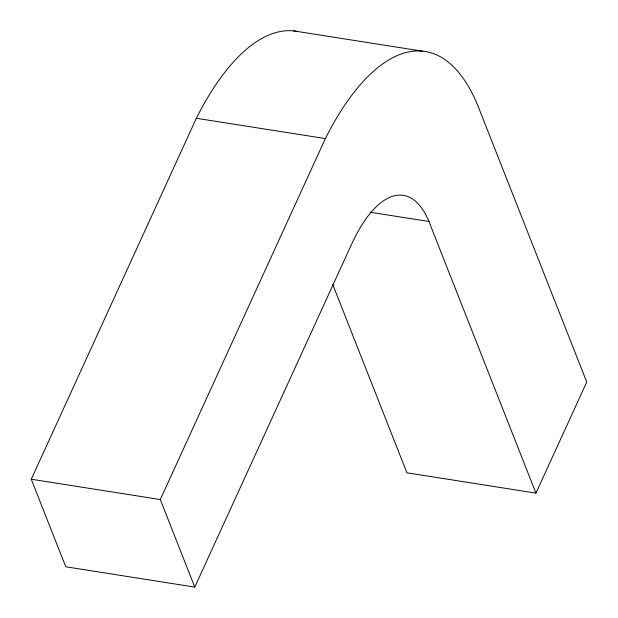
<?xml version="1.0" encoding="UTF-8"?>
<svg xmlns="http://www.w3.org/2000/svg" width="618" height="618" viewBox="0 0 618 618"><rect width="100%" height="100%" fill="white"/><g stroke="black" fill="none" stroke-linecap="round" stroke-linejoin="round"><path stroke-width="0.93" d="M332.762 284.543L406.922 472.801L535.937 493.118L428.938 221.491A130.63 52.97 -81.1 0 0 351.526 244.38L194.778 587.1L65.763 566.783L31.263 479.22L196.354 118.27A267.602 108.521 -81.1 0 1 297.289 31.41M194.778 587.1L160.286 499.537L325.369 138.587A267.602 108.521 -81.1 0 1 478.734 107.88L586.737 382.055L535.937 493.118M293.704 30.9L422.72 51.217M196.354 118.27L325.369 138.587M370.12 212.229L428.938 221.491M31.263 479.22L160.286 499.537"/></g></svg>
